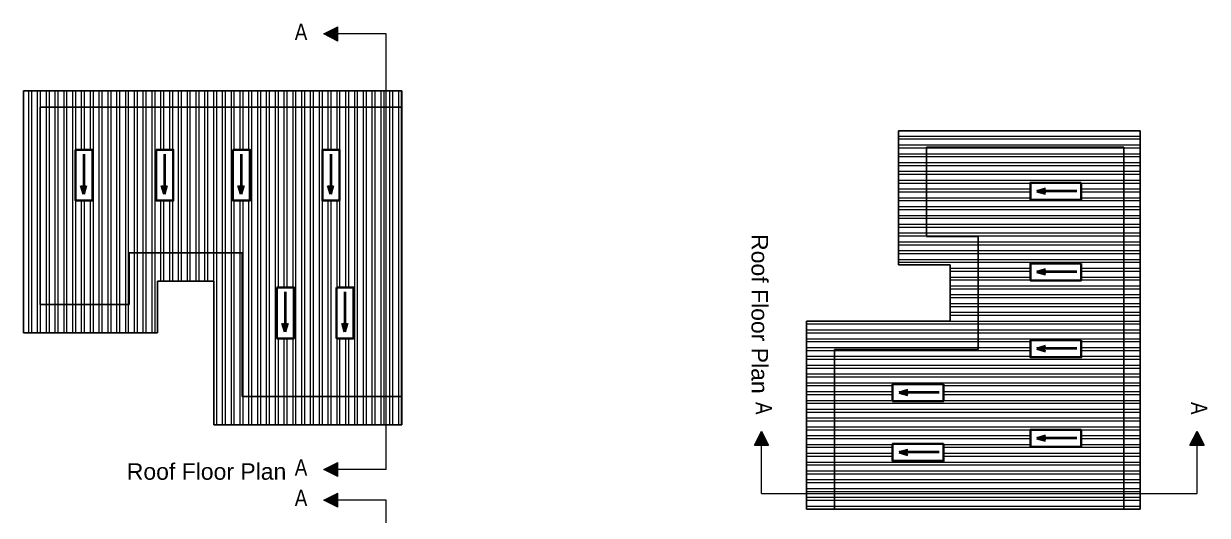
# Model space of a CAD drawing. Header units: inches. Extents: x 367408 to 422529, y -59171 to -41521.
# Drawn here: x 377368 to 378376, y -51438 to -51020 of the extents above; entities that cross this region are included whole.
import ezdxf

# ---------------------------------------------------------------- set-up
doc = ezdxf.new("R2010")
doc.units = ezdxf.units.IN
doc.header["$LTSCALE"] = 2
doc.header["$MEASUREMENT"] = 0
doc.layers.get('0').update_dxf_attribs({"linetype": 'CONTINUOUS'})
for name, color, linetype, lineweight in [('DIM_LINE', 173, 'CONTINUOUS', 20), ('door', 20, 'CONTINUOUS', 35), ('OUTLINE', 1, 'CONTINUOUS', 25), ('WALL - A', 1, 'CONTINUOUS', 40)]:
    doc.layers.add(name, color=color, linetype=linetype, lineweight=lineweight)
doc.styles.get("Standard").update_dxf_attribs({"font": 'ARIALN.TTF'})
pattern_1 = [(90, (1014.728, 396.711), (-7.5, 0), []), (90, (1017.228, 399.211), (-7.5, 0), [])]
pattern_2 = [(360, (429792.131, 325242.289), (1e-15, 7.5), []), (360, (429794.631, 325239.789), (1e-15, 7.5), [])]

msp = doc.modelspace()

# ---------------------------------------------------------------- hatches: boundary and pattern name
at = {"linetype": 'ByBlock', "lineweight": 5}
for points in [[(377623.5, -51028.3), (377635.5, -51034.3), (377635.5, -51022.3)], [(377996.3, -51366.4), (377990.3, -51378.4), (378002.3, -51378.4)], [(378367.1, -51366.4), (378361.1, -51378.4), (378373.1, -51378.4)], [(377623.5, -51399.1), (377635.5, -51405.1), (377635.5, -51393.1)], [(377623.5, -51425.1), (377635.5, -51431.1), (377635.5, -51419.1)]]:
    msp.add_hatch(color=7, dxfattribs=at).paths.add_polyline_path(points)
at = {"layer": 'DIM_LINE'}
h = msp.add_hatch(dxfattribs=at)
h.set_pattern_fill('ANSI32', color=256, scale=20, angle=45)
h.set_pattern_definition(pattern_1)
h.paths.add_polyline_path([(377676.6, -51361), (377676.6, -51337), (377553.8, -51337), (377553.8, -51214.7), (377457.8, -51214.7), (377457.8, -51258.7), (377381.8, -51258.7), (377381.8, -51214.7), (377381.8, -51090.7), (377676.6, -51090.7), (377676.6, -51076.7), (377367.8, -51076.7), (377367.8, -51282.7), (377481.8, -51282.7), (377481.8, -51238.7), (377529.8, -51238.7), (377529.8, -51361)])
h = msp.add_hatch(dxfattribs=at)
h.set_pattern_fill('ANSI32', color=256, scale=20, angle=45)
h.set_pattern_definition(pattern_1)
h.paths.add_polyline_path([(377689.8, -51090.7), (377689.8, -51076.7), (377676.6, -51076.7), (377676.6, -51090.7)])
h = msp.add_hatch(dxfattribs=at)
h.set_pattern_fill('ANSI32', color=256, scale=20, angle=45)
h.set_pattern_definition(pattern_1)
h.paths.add_polyline_path([(377553.8, -51214.7), (377553.8, -51337), (377676.6, -51337), (377676.6, -51090.7), (377381.8, -51090.7), (377381.8, -51214.7), (377381.8, -51258.7), (377457.8, -51258.7), (377457.8, -51214.7)])
h.paths.add_polyline_path([(377598, -51244.1), (377598, -51287.5), (377583.5, -51287.5), (377583.5, -51244.1)], flags=16)
h.paths.add_polyline_path([(377622.2, -51170.2), (377622.2, -51126.9), (377636.7, -51126.9), (377636.7, -51170.2)], flags=16)
h.paths.add_polyline_path([(377634.4, -51244.1), (377648.8, -51244.1), (377648.8, -51287.5), (377634.4, -51287.5)], flags=16)
h.paths.add_polyline_path([(377560.5, -51170.2), (377546, -51170.2), (377546, -51126.9), (377560.5, -51126.9)], flags=16)
h.paths.add_polyline_path([(377495.2, -51170.2), (377480.7, -51170.2), (377480.7, -51126.9), (377495.2, -51126.9)], flags=16)
h.paths.add_polyline_path([(377426.4, -51170.2), (377412, -51170.2), (377412, -51126.9), (377426.4, -51126.9)], flags=16)
h = msp.add_hatch(dxfattribs=at)
h.set_pattern_fill('ANSI32', color=256, scale=20, angle=45)
h.set_pattern_definition(pattern_1)
h.paths.add_polyline_path([(377689.8, -51090.7), (377676.6, -51090.7), (377676.6, -51337), (377689.8, -51337)])
h = msp.add_hatch(dxfattribs=at)
h.set_pattern_fill('ANSI32', color=256, scale=20, angle=-45)
h.set_pattern_definition(pattern_2)
h.paths.add_polyline_path([(378034.4, -51419.6), (378058.4, -51419.6), (378058.4, -51296.8), (378180.8, -51296.8), (378180.8, -51200.8), (378136.8, -51200.8), (378136.8, -51124.8), (378180.8, -51124.8), (378304.8, -51124.8), (378304.8, -51419.6), (378318.8, -51419.6), (378318.8, -51110.8), (378112.8, -51110.8), (378112.8, -51224.8), (378156.8, -51224.8), (378156.8, -51272.8), (378034.4, -51272.8)])
h = msp.add_hatch(dxfattribs=at)
h.set_pattern_fill('ANSI32', color=256, scale=20, angle=-45)
h.set_pattern_definition(pattern_2)
h.paths.add_polyline_path([(378180.8, -51296.8), (378058.4, -51296.8), (378058.4, -51419.6), (378304.8, -51419.6), (378304.8, -51124.8), (378180.8, -51124.8), (378136.8, -51124.8), (378136.8, -51200.8), (378180.8, -51200.8)])
h.paths.add_polyline_path([(378151.3, -51340.9), (378107.9, -51340.9), (378107.9, -51326.5), (378151.3, -51326.5)], flags=16)
h.paths.add_polyline_path([(378225.2, -51365.2), (378268.5, -51365.2), (378268.5, -51379.7), (378225.2, -51379.7)], flags=16)
h.paths.add_polyline_path([(378151.3, -51377.3), (378151.3, -51391.8), (378107.9, -51391.8), (378107.9, -51377.3)], flags=16)
h.paths.add_polyline_path([(378225.2, -51303.5), (378225.2, -51289), (378268.5, -51289), (378268.5, -51303.5)], flags=16)
h.paths.add_polyline_path([(378225.2, -51238.1), (378225.2, -51223.7), (378268.5, -51223.7), (378268.5, -51238.1)], flags=16)
h.paths.add_polyline_path([(378225.2, -51169.4), (378225.2, -51155), (378268.5, -51155), (378268.5, -51169.4)], flags=16)
h = msp.add_hatch(dxfattribs=at)
h.set_pattern_fill('ANSI32', color=256, scale=20, angle=45)
h.set_pattern_definition(pattern_1)
h.paths.add_polyline_path([(377689.8, -51337), (377676.6, -51337), (377676.6, -51361), (377689.8, -51361)])
h = msp.add_hatch(dxfattribs=at)
h.set_pattern_fill('ANSI32', color=256, scale=20, angle=-45)
h.set_pattern_definition(pattern_2)
h.paths.add_polyline_path([(378058.4, -51432.8), (378058.4, -51419.6), (378034.4, -51419.6), (378034.4, -51432.8)])
h = msp.add_hatch(dxfattribs=at)
h.set_pattern_fill('ANSI32', color=256, scale=20, angle=-45)
h.set_pattern_definition(pattern_2)
h.paths.add_polyline_path([(378304.8, -51432.8), (378304.8, -51419.6), (378058.4, -51419.6), (378058.4, -51432.8)])
h = msp.add_hatch(dxfattribs=at)
h.set_pattern_fill('ANSI32', color=256, scale=20, angle=-45)
h.set_pattern_definition(pattern_2)
h.paths.add_polyline_path([(378304.8, -51432.8), (378318.8, -51432.8), (378318.8, -51419.6), (378304.8, -51419.6)])

# ---------------------------------------------------------------- linework, layer by layer
at = {"color": 7, "linetype": 'ByBlock', "lineweight": 5}
for p, q in [((377623.5, -51028.3), (377635.5, -51022.3)), ((377635.5, -51034.3), (377635.5, -51022.3)), ((377635.5, -51034.3), (377623.5, -51028.3)), ((377676.6, -51028.3), (377635.5, -51028.3)), ((377676.6, -51399.1), (377676.6, -51028.3)), ((377990.3, -51378.4), (377996.3, -51366.4)), ((377996.3, -51366.4), (378002.3, -51378.4)), ((378361.1, -51378.4), (378367.1, -51366.4)), ((378367.1, -51366.4), (378373.1, -51378.4)), ((377990.3, -51378.4), (378002.3, -51378.4)), ((377996.3, -51419.6), (377996.3, -51378.4)), ((378361.1, -51378.4), (378373.1, -51378.4)), ((378367.1, -51419.6), (378367.1, -51378.4)), ((377623.5, -51399.1), (377635.5, -51393.1)), ((377635.5, -51405.1), (377623.5, -51399.1)), ((377635.5, -51405.1), (377635.5, -51393.1)), ((377676.6, -51399.1), (377635.5, -51399.1)), ((377623.5, -51425.1), (377635.5, -51419.1)), ((377635.5, -51431.1), (377635.5, -51419.1)), ((377996.3, -51419.6), (378367.1, -51419.6)), ((377635.5, -51431.1), (377623.5, -51425.1)), ((377676.6, -51425.1), (377635.5, -51425.1)), ((377676.6, -51795.8), (377676.6, -51425.1))]:
    msp.add_line(p, q, dxfattribs=at)
at = {"layer": 'DIM_LINE'}
for points in [[(377412, -51170.2), (377426.4, -51170.2), (377426.4, -51126.9), (377412, -51126.9)], [(377480.7, -51170.2), (377495.2, -51170.2), (377495.2, -51126.9), (377480.7, -51126.9)], [(377546, -51170.2), (377560.5, -51170.2), (377560.5, -51126.9), (377546, -51126.9)], [(377622.2, -51170.2), (377636.7, -51170.2), (377636.7, -51126.9), (377622.2, -51126.9)], [(378225.2, -51155), (378225.2, -51169.4), (378268.5, -51169.4), (378268.5, -51155)], [(378225.2, -51223.7), (378225.2, -51238.1), (378268.5, -51238.1), (378268.5, -51223.7)], [(377583.5, -51287.5), (377598, -51287.5), (377598, -51244.1), (377583.5, -51244.1)], [(377634.4, -51287.5), (377648.8, -51287.5), (377648.8, -51244.1), (377634.4, -51244.1)], [(378225.2, -51289), (378225.2, -51303.5), (378268.5, -51303.5), (378268.5, -51289)], [(378107.9, -51326.5), (378107.9, -51340.9), (378151.3, -51340.9), (378151.3, -51326.5)], [(378225.2, -51365.2), (378225.2, -51379.7), (378268.5, -51379.7), (378268.5, -51365.2)], [(378107.9, -51377.3), (378107.9, -51391.8), (378151.3, -51391.8), (378151.3, -51377.3)]]:
    msp.add_lwpolyline(points, close=True, dxfattribs=at)
at = {"layer": 'door', "ltscale": 0.5}
for points in [[(377412, -51126.9), (377426.4, -51126.9), (377426.4, -51170.2), (377412, -51170.2)], [(377480.7, -51126.9), (377495.2, -51126.9), (377495.2, -51170.2), (377480.7, -51170.2)], [(377546, -51126.9), (377560.5, -51126.9), (377560.5, -51170.2), (377546, -51170.2)], [(377622.2, -51126.9), (377636.7, -51126.9), (377636.7, -51170.2), (377622.2, -51170.2)], [(378268.5, -51155), (378268.5, -51169.4), (378225.2, -51169.4), (378225.2, -51155)], [(378268.5, -51223.7), (378268.5, -51238.1), (378225.2, -51238.1), (378225.2, -51223.7)], [(377583.5, -51244.1), (377598, -51244.1), (377598, -51287.5), (377583.5, -51287.5)], [(377634.4, -51244.1), (377648.8, -51244.1), (377648.8, -51287.5), (377634.4, -51287.5)], [(378268.5, -51289), (378268.5, -51303.5), (378225.2, -51303.5), (378225.2, -51289)], [(378151.3, -51326.5), (378151.3, -51340.9), (378107.9, -51340.9), (378107.9, -51326.5)], [(378268.5, -51365.2), (378268.5, -51379.7), (378225.2, -51379.7), (378225.2, -51365.2)], [(378151.3, -51377.3), (378151.3, -51391.8), (378107.9, -51391.8), (378107.9, -51377.3)]]:
    msp.add_lwpolyline(points, close=True, dxfattribs=at)
at = {"layer": 'OUTLINE'}
for p, q in [((377367.8, -51282.7), (377367.8, -51076.7)), ((377367.8, -51076.7), (377689.8, -51076.7)), ((377689.8, -51361), (377689.8, -51076.7)), ((377381.8, -51214.7), (377381.8, -51090.7)), ((377381.8, -51090.7), (377689.8, -51090.7)), ((378112.8, -51110.8), (378318.8, -51110.8)), ((378112.8, -51110.8), (378112.8, -51224.8)), ((378318.8, -51110.8), (378318.8, -51432.8)), ((378136.8, -51124.8), (378136.8, -51200.8)), ((378136.8, -51124.8), (378180.8, -51124.8)), ((378180.8, -51124.8), (378304.8, -51124.8)), ((378304.8, -51124.8), (378304.8, -51432.8)), ((378136.8, -51200.8), (378180.8, -51200.8)), ((378180.8, -51200.8), (378180.8, -51296.8)), ((377381.8, -51258.7), (377381.8, -51214.7)), ((377457.8, -51214.7), (377553.8, -51214.7)), ((377457.8, -51258.7), (377457.8, -51214.7)), ((377553.8, -51337), (377553.8, -51214.7)), ((378112.8, -51224.8), (378156.8, -51224.8)), ((378156.8, -51224.8), (378156.8, -51272.8)), ((377481.8, -51238.7), (377529.8, -51238.7)), ((377481.8, -51282.7), (377481.8, -51238.7)), ((377529.8, -51361), (377529.8, -51238.7)), ((377381.8, -51258.7), (377457.8, -51258.7)), ((378034.4, -51272.8), (378156.8, -51272.8)), ((378034.4, -51432.8), (378034.4, -51272.8)), ((377367.8, -51282.7), (377481.8, -51282.7)), ((378058.4, -51296.8), (378180.8, -51296.8)), ((378058.4, -51432.8), (378058.4, -51296.8)), ((377689.8, -51337), (377553.8, -51337)), ((377689.8, -51361), (377529.8, -51361)), ((378034.4, -51432.8), (378318.8, -51432.8))]:
    msp.add_line(p, q, dxfattribs=at)
at = {"layer": 'WALL - A'}
for p, q in [((377419, -51130.6), (377419, -51164.6)), ((377487.7, -51130.6), (377487.7, -51164.6)), ((377553.1, -51130.6), (377553.1, -51164.6)), ((377629.3, -51130.6), (377629.3, -51164.6)), ((377419, -51164.6), (377416.9, -51157.3)), ((377419, -51164.6), (377421.2, -51157.3)), ((377487.7, -51164.6), (377485.6, -51157.3)), ((377487.7, -51164.6), (377489.9, -51157.3)), ((377553.1, -51164.6), (377550.9, -51157.3)), ((377553.1, -51164.6), (377555.2, -51157.3)), ((377629.3, -51164.6), (377627.1, -51157.3)), ((377629.3, -51164.6), (377631.4, -51157.3)), ((378230.8, -51162), (378238.1, -51159.9)), ((378264.8, -51162), (378230.8, -51162)), ((378230.8, -51162), (378238.1, -51164.1)), ((378230.8, -51230.7), (378238.1, -51228.6)), ((378264.8, -51230.7), (378230.8, -51230.7)), ((378230.8, -51230.7), (378238.1, -51232.8)), ((377590.5, -51247.9), (377590.5, -51281.9)), ((377641.4, -51247.9), (377641.4, -51281.9)), ((377590.5, -51281.9), (377588.4, -51274.6)), ((377590.5, -51281.9), (377592.7, -51274.6)), ((377641.4, -51281.9), (377639.3, -51274.6)), ((377641.4, -51281.9), (377643.5, -51274.6)), ((378230.8, -51296), (378238.1, -51293.9)), ((378264.8, -51296), (378230.8, -51296)), ((378230.8, -51296), (378238.1, -51298.2)), ((378113.5, -51333.5), (378120.8, -51331.4)), ((378147.5, -51333.5), (378113.5, -51333.5)), ((378113.5, -51333.5), (378120.8, -51335.6)), ((378230.8, -51372.3), (378238.1, -51370.1)), ((378264.8, -51372.3), (378230.8, -51372.3)), ((378230.8, -51372.3), (378238.1, -51374.4)), ((378113.5, -51384.4), (378120.8, -51382.2)), ((378147.5, -51384.4), (378113.5, -51384.4)), ((378113.5, -51384.4), (378120.8, -51386.5))]:
    msp.add_line(p, q, dxfattribs=at)

# ---------------------------------------------------------------- texts
at = {"color": 7, "linetype": 'ByBlock', "lineweight": 5, "char_height": 14}
for s, insert, width, attachment_point in [('A', (377609.4, -51033.5), 26.58, 9), ('{\\fArial CE|b0|i0|c0|p34;Roof\\fArial CE|b0|i0|c238|p34; Floor Plan}', (377523.6, -51400.9), 235.547, 5), ('A', (377609.4, -51404.3), 26.58, 9), ('A', (377609.4, -51430.2), 26.58, 9)]:
    msp.add_mtext(s, dxfattribs=dict(at, insert=insert, width=width, attachment_point=attachment_point))
at = {"color": 7, "linetype": 'ByBlock', "lineweight": 5, "char_height": 14, "rotation": 270}
for s, insert, width, attachment_point in [('{\\fArial CE|b0|i0|c0|p34;Roof\\fArial CE|b0|i0|c238|p34; Floor Plan}', (377994.6, -51266.6), 235.547, 5), ('A', (377991.2, -51352.3), 26.58, 9), ('A', (378361.9, -51352.3), 26.58, 9)]:
    msp.add_mtext(s, dxfattribs=dict(at, insert=insert, width=width, attachment_point=attachment_point))

doc.saveas('drawing.dxf')
